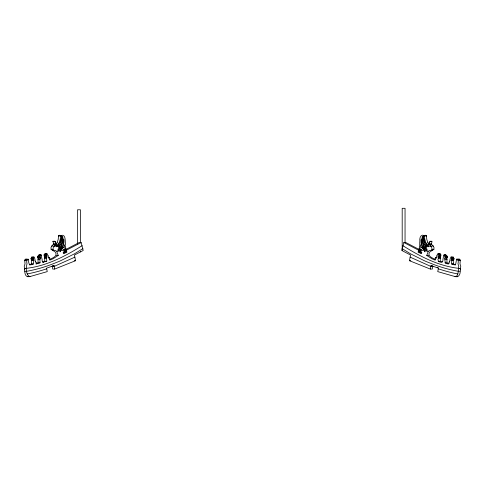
<?xml version="1.0" encoding="UTF-8"?>
<svg xmlns="http://www.w3.org/2000/svg" width="485" height="485" viewBox="0 0 485 485"><rect width="100%" height="100%" fill="white"/><g stroke="black" fill="none" stroke-linecap="round" stroke-linejoin="round"><path stroke-width="0.73" d="M24.765 260.724L24.984 263.397A1.322 0.952 89.6 0 1 24.959 264.082L24.25 266.107L24.614 269.818M424.442 250.296L424.417 250.266A5.784 4.165 -89.6 0 1 424.175 249.89L423.92 249.078A3.086 2.219 -89.6 0 0 423.902 248.544C424.011 244.889 422.902 241.5 422.483 237.868A23.128 16.642 -89.6 0 1 422.314 236.692L422.302 236.589M444.763 255.856C449.71 254.352 445.788 261.415 445.2 257.268C445.479 256.601 444.333 254.77 443.745 255.195M436.694 257.644L435.372 257.632L435.233 258.269A12.046 8.663 -89.6 0 0 435.215 259.663L435.239 260.148L431.989 258.796L426.739 255.443L428.328 251.339L429.219 250.618L430.819 250.436L432.062 249.32L431.456 246.386L429.419 244.246C428.916 240.317 433.354 239.742 431.401 244.264L433.044 245.798M435.142 259.336C431.814 257.784 426.485 255.765 430.098 251.606C432.45 250.412 435.839 249.175 433.044 245.798M43.098 262.343L46.827 260.978L46.511 258.372L46.984 256.304L46.706 256.116L46.463 257.105L44.481 257.123L44.02 255.14L44.347 254.346L44.735 253.855L47.172 253.807L48.039 255.65M44.111 254.752C45.887 255.892 48.924 252.285 45.05 253.885M32.004 260.172C30.822 261.47 32.343 264.816 29.84 264.689M61.268 236.14L61.286 236.334A8.142 5.856 89.6 0 1 61.298 237.711L60.176 242.312L59.231 243.555A8.966 6.45 89.6 0 0 58.679 244.416L58.503 244.749M421.253 238.978C420.38 242.076 421.683 244.476 421.926 247.374M418.349 251.188L418.531 252.018L419.179 251.86M458.27 271L458.768 266.095L458.058 264.064A1.322 0.952 -89.6 0 1 458.04 263.385C458.434 262.003 458.604 258.778 456.627 259.184L455.518 264.937L452.05 264.519L451.014 260.154L451.42 260.433L451.984 258.814L451.111 256.953L450.335 258.287A2.522 1.813 -89.6 0 0 450.189 258.754L449.637 261.409M453.226 260.136C454.457 260.106 453.984 256.098 451.299 257.699M33.701 257.699L33.089 258.59L31.107 258.602L31.725 257.717L33.701 257.699L33.889 256.953L34.665 258.287A2.522 1.813 89.6 0 1 34.811 258.754L35.363 261.409M449.08 262.239C449.304 265.101 447.819 263.791 445.333 263.143C445.418 262.47 444.036 256.517 444.969 258.178M448.734 263.616C445.382 263.519 448.031 259.566 446.4 257.777M25.184 259.663L25.802 259.063L28.579 259.396L28.657 262.209L29.512 264.955L32.95 264.519L33.986 260.154L31.598 260.445L31.125 258.578M28.372 259.184C26.396 258.778 26.566 262.003 26.96 263.385A1.322 0.952 89.6 0 1 26.942 264.064C25.784 267.981 25.741 274.298 29.543 276.686L47.239 271.624L46.584 268.156L54.029 265.562L54.696 269.06L52.713 269.078L52.162 266.144M64.438 250.09L65.02 250.296L65.275 249.69A1.667 1.2 89.6 0 0 65.269 249.417L65.439 248.811A1.667 1.2 89.6 0 0 65.433 248.532M64.463 252.891L65.038 253.097L65.299 252.491A1.667 1.2 89.6 0 0 65.287 252.218L64.984 251.945M57.121 242.767L58.218 239.39L58.582 235.589L60.564 235.571C66.081 233.546 65.026 240.96 65.457 244.313C64.014 245.543 67.567 250.375 65.232 249.848M24.765 260.724L25.184 259.663M60.564 235.571L60.201 239.372L59.103 242.749L57.315 245.101L56.618 245.386L55.423 241.682L54.884 241.251L52.901 241.269L53.702 243.888L51.956 245.798M418.864 251.97L419.113 252.855L419.701 252.491A1.667 1.2 -89.6 0 1 419.713 252.218L420.016 251.945M419.598 250.86L419.774 251.685L420.422 251.527M460.235 260.724L459.816 259.663M436.961 255.65C437.482 252.364 438.852 254.995 440.962 255.061C440.677 260.409 436.585 253.364 438.44 258.075C436.154 260.972 441.423 263.943 442.781 261.221L442.829 260.9C442.926 259.269 443.514 252.097 446.74 255.874M440.01 256.68C441.089 258.754 438.701 262.227 442.496 261.967M38.6 257.777C36.969 259.572 39.618 263.507 36.266 263.616M38.273 255.856L38.891 255.001L41.243 255.092L40.819 255.001L40.255 255.837L38.169 255.91L37.618 257.008L38.006 258.184L40.031 258.178L40.564 257.596L39.879 259.815L40.073 262.791L36.048 264.082L36.333 262.355L35.92 262.239M46.093 254.734L46.463 257.105M44.481 257.123L44.596 256.686M65.463 251.036L65.814 251.679L65.348 252.182M41.255 255.195C41.255 257.335 42.401 259.202 42.171 260.906L43.08 262.343M460.386 269.818L460.75 266.107L460.041 264.082A1.322 0.952 -89.6 0 1 460.016 263.397L460.235 260.724M460.253 271.018L460.386 269.818M402.083 248.599L410.565 253.837L423.363 260.239A99.267 71.416 -89.6 0 0 426.461 261.639L433.317 264.349A251.951 181.263 -89.6 0 0 458.234 271.279C458.082 273.328 457.804 275.995 455.457 276.686L437.761 271.624L438.416 268.156L431.104 265.598L430.304 269.06L409.449 260.7L410.553 255.037L401.792 250.478L403.853 242.518L405.836 242.536L419.416 249.617M420.683 244.749L420.21 246.944L421.435 247.811A1.122 0.806 -89.6 0 1 422.011 247.647C425.763 251.939 421.762 250.872 419.404 248.247M62.698 236.589L62.686 236.692A23.128 16.642 89.6 0 1 62.517 237.868C62.098 241.5 60.989 244.889 61.098 248.544A3.086 2.219 89.6 0 0 61.08 249.078L60.825 249.89A5.784 4.165 89.6 0 1 60.583 250.266L60.558 250.296M63.074 247.374C63.347 244.482 64.566 242.063 63.747 238.978L62.316 248.114M419.567 248.532A1.667 1.2 -89.6 0 0 419.561 248.811L419.749 249.363A1.667 1.2 -89.6 0 0 419.725 249.69L419.974 250.345A1.667 1.2 -89.6 0 0 419.968 250.618L420.222 251.224L420.804 251.018M419.858 241.051C419.355 238.099 420.701 233.77 424.436 235.571L426.418 235.589L426.782 239.39L427.879 242.767M37.733 257.256L39.952 257.244L40.031 258.178M422.32 236.498L422.059 238.268A1.267 0.909 -89.6 0 0 422.132 238.899C423.314 240.566 421.908 242.688 423.235 244.258A1.855 1.334 -89.6 0 1 423.302 245.21L423.065 246.319A2.764 1.988 -89.6 0 0 423.023 247.423L423.253 248.829A17.533 12.616 -89.6 0 0 423.484 249.799L423.502 249.878M42.504 261.967C46.293 262.227 43.911 258.754 44.99 256.68M31.816 257.317L31.725 257.717M31.816 257.317L31.907 256.965L33.889 256.953M424.793 250.866L424.921 250.436A1.885 1.358 -89.6 0 1 425.078 250.83L425.012 251.897L424.326 250.69M432.838 266.144L432.287 269.078L430.304 269.06M420.604 251.169L420.774 252L421.423 251.842M40.255 255.837L39.594 256.989L39.952 257.244M419.743 241.615L419.737 246.174L418.646 250.218L403.853 242.518M33.641 260.445L33.089 258.59M61.498 249.878L61.516 249.799A17.533 12.616 89.6 0 0 61.747 248.823L61.977 247.423A2.764 1.988 89.6 0 0 61.934 246.319L61.698 245.21A1.855 1.334 89.6 0 1 61.765 244.258C63.092 242.688 61.686 240.566 62.868 238.899A1.267 0.909 89.6 0 0 62.941 238.268L62.68 236.498M48.306 257.644L49.628 257.632L49.767 258.269A12.046 8.663 89.6 0 1 49.785 259.663L49.761 260.148L53.01 258.796L58.261 255.443L56.672 251.339L55.781 250.618L54.181 250.436L52.938 249.32L53.544 246.386L55.684 243.87L54.884 241.251M418.076 252.145L418.349 251.254M31.774 260.136L31.598 260.445M423.732 236.14L423.162 238.759L424.466 243.476A6.463 4.65 -89.6 0 0 424.811 244.022L424.848 244.064M452.723 257.583L453.142 257.068M38.291 257.693L38.006 258.184M57.121 242.767L56.03 244.264M433.044 246.61L432.444 245.392M438.537 257.105L438.998 255.128L438.676 254.722M449.637 261.409L449.08 262.239M451.735 259.317L453.736 259.305M60.673 250.69L59.988 251.897L59.922 250.83A1.885 1.358 89.6 0 1 60.079 250.436L60.207 250.866M426.551 249.914C426.333 250.848 427.825 250.618 427.23 249.714C425.4 248.538 426.048 252.303 427.982 251.309M426.849 248.878L425.648 249.375L424.987 248.005A1.176 0.843 -89.6 0 1 425.2 247.368L425.539 247.168A1.552 1.115 -89.6 0 1 426.054 247.368L426.2 247.514A0.667 0.479 -89.6 0 1 426.339 248.217L425.624 248.647L425.509 247.811M419.652 252.182L419.185 251.679L419.537 251.036M60.031 245.586L60.049 245.562A7.39 5.317 89.6 0 1 60.273 245.277L60.819 244.755A0.8 0.576 89.6 0 0 61.061 244.367L59.346 244.646A6.214 4.468 89.6 0 0 59.012 244.901L58.982 244.925M60.152 244.064L60.188 244.022A6.463 4.65 89.6 0 0 60.534 243.476L61.837 238.759L61.286 236.195M440.162 253.952L440.659 254.734M51.956 245.798C49.161 249.181 52.55 250.412 54.902 251.606C58.521 255.765 53.18 257.784 49.858 259.336M438.761 255.795L440.744 255.807M60.201 248.247L60.516 247.495A9.427 6.784 89.6 0 1 60.631 246.986L61.049 246.113M420.398 249.205L419.749 249.363M419.767 249.848L419.258 250.09L418.931 249.454M420.562 250.09L419.98 250.296M419.955 250.721L419.373 250.933L419.119 250.327A1.667 1.2 -89.6 0 1 419.125 250.048M421.362 249.745L420.78 249.957L420.525 249.351A1.667 1.2 -89.6 0 1 420.531 249.072M421.416 250.678L420.834 250.89L420.58 250.284A1.667 1.2 -89.6 0 1 420.586 250.005M420.537 252.891L420.028 253.128L419.707 252.618M420.992 252.436L420.41 252.649L420.155 252.042A1.667 1.2 -89.6 0 1 420.162 251.77M421.901 252.824L421.326 253.037L421.065 252.43A1.667 1.2 -89.6 0 1 421.077 252.158M421.477 253.412L420.901 253.625L420.64 253.018A1.667 1.2 -89.6 0 1 420.653 252.746M425.551 245.944L425.781 246.556A0.637 0.461 -89.6 0 0 426.012 246.416C425.915 243.882 423.884 247.592 426.279 247.029M430.116 241.251L429.219 242.379L428.176 245.501L425.897 242.749L424.799 239.372L424.436 235.571M431.559 241.694L432.099 241.269M35.92 262.239L35.363 261.409M65.251 249.363L64.602 249.205M52.556 245.392L51.962 246.61M82.123 245.677C64.578 256.698 45.384 266.635 24.468 268.538L25.081 268.435M436.961 255.65L436.118 258.232L435.536 257.771L436.858 257.777M82.917 248.599L74.435 253.837L61.637 260.239A99.267 71.416 89.6 0 1 58.539 261.639L51.683 264.349A251.951 181.263 89.6 0 1 26.766 271.279L24.784 271.291L24.614 269.818M58.582 235.589L59.516 235.255L61.534 235.51M65.59 248.247C63.129 250.666 59.218 252.37 62.989 247.647A1.122 0.806 89.6 0 1 63.565 247.811L64.79 246.944L64.317 244.749M54.696 269.06L75.551 260.7L74.447 255.037L83.208 250.478L81.147 242.518L66.354 250.218L66.069 249.454M59.425 250.242L60.322 249.514L61.007 247.326A2.249 1.619 89.6 0 1 61.134 247.15M65.584 249.617L79.164 242.536L81.147 242.518M74.86 257.147L54.193 266.392L52.21 266.404M426.624 245.083L426.673 245.798A0.867 0.624 -89.6 0 0 426.933 245.889C428.213 244.149 424.466 245.028 426.776 246.319A3.08 2.213 -89.6 0 0 427.194 246.441L427.291 246.453M455.457 276.686C458.901 277.656 460.301 273.989 460.216 271.291L458.24 271.273M46.712 268.829L42.128 270.254A282.228 203.045 89.6 0 1 27.275 273.946M423.466 235.51L425.484 235.255L426.418 235.589M446.994 258.184L446.709 257.693M24.784 271.291C24.923 273.328 25.226 276.02 27.566 276.699L30.021 276.244M419.179 251.272L418.7 250.636A1.667 1.2 -89.6 0 1 418.713 250.363M431.971 250.666L432.359 250.624M57.709 246.453L57.806 246.441A3.08 2.213 89.6 0 0 58.224 246.319C60.534 245.028 56.787 244.149 58.067 245.889A0.867 0.624 89.6 0 0 58.327 245.798L58.376 245.083M57.018 251.309C59.237 252.364 59.328 248.217 57.715 249.878C57.315 250.769 58.715 250.69 58.449 249.914M58.394 236.025L60.376 236.013M53.702 243.882L55.684 243.87M53.599 244.264L55.581 244.246M50.955 249.338L52.938 249.32M44.347 254.346L46.33 254.334M44.341 254.734L46.324 254.722M38.836 255.013L40.873 254.989M39.261 255.104L41.243 255.092M38.503 255.577L40.485 255.565M38.327 255.668L40.358 255.595M56.278 255.462L58.261 255.443M44.256 255.807L46.239 255.795M38.072 256.001L40.055 255.989M38.06 256.383L40.043 256.365M37.618 257.001L39.594 256.989M37.618 257.105L39.6 257.092M44.559 257.032L46.542 257.02M31.507 257.814L33.489 257.802M48.142 257.777L49.464 257.771L48.882 258.232L48.039 255.65M33.289 258.281L31.149 258.378L33.125 258.359M44.529 258.39L46.511 258.372M31.034 258.826L33.016 258.814M31.052 258.984L33.035 258.972M25.262 259.299L27.245 259.281M31.282 259.329L33.265 259.317M25.196 259.463L27.178 259.451M37.933 259.469L39.916 259.457M25.202 259.863L27.184 259.851M25.159 259.984L27.142 259.972M24.862 260.245L26.845 260.227M24.79 260.427L26.772 260.415M74.229 260.712L75.551 260.7M44.79 261.324L46.772 261.306M38.091 262.809L40.073 262.791M31.301 263.858L33.283 263.846M30.967 264.537L32.95 264.519M52.707 265.574L54.029 265.562M27.56 276.699L29.543 276.686M424.624 236.013L426.606 236.025M429.316 243.87L431.298 243.882M429.419 244.246L431.401 244.264M432.062 249.32L434.045 249.338M439.877 253.813L437.894 253.8L440.307 253.879M438.67 254.334L440.653 254.346M438.907 254.734L440.889 254.752M444.181 255.001L446.164 255.019M443.757 255.092L445.739 255.104M444.515 255.565L446.497 255.577M426.739 255.443L428.722 255.462M444.642 255.595L446.673 255.668M444.945 255.989L446.928 256.001M444.957 256.365L446.934 256.383M445.4 256.989L447.382 257.001M451.111 256.953L453.093 256.965M438.458 257.02L440.519 257.123M445.4 257.092L447.382 257.105M445.048 257.244L447.267 257.256M451.511 257.802L453.493 257.814M451.735 258.281L453.808 258.311M451.874 258.359L453.851 258.372M438.488 258.372L440.471 258.39M451.911 258.59L453.893 258.602M451.984 258.814L453.966 258.826M451.965 258.972L453.942 258.984M456.627 259.178L459.434 259.087L459.816 259.663M457.755 259.281L459.738 259.299M457.822 259.451L459.804 259.463M445.084 259.457L447.067 259.469M457.816 259.851L459.798 259.863M457.858 259.972L459.841 259.984M458.155 260.227L460.138 260.245M458.228 260.415L460.21 260.427M451.359 260.445L453.396 260.445M409.449 260.7L410.771 260.712M438.228 261.306L440.21 261.324M444.927 262.791L446.909 262.809M451.717 263.846C453.566 262.985 453.675 264.798 455.16 264.689M452.05 264.519L454.033 264.537M430.971 265.562L432.293 265.574M432.79 266.404L430.807 266.392L410.14 257.147M52.641 250.624L53.029 250.666M65.821 251.272L66.299 250.636A1.667 1.2 89.6 0 0 66.287 250.363M459.919 268.429L460.532 268.538C439.61 266.629 420.422 256.698 402.877 245.677M454.978 276.244L457.44 276.699M58.721 247.029C61.116 247.592 59.085 243.882 58.988 246.416A0.637 0.461 89.6 0 0 59.218 246.556L59.449 245.944M438.288 268.829L442.872 270.254A282.228 203.045 -89.6 0 0 457.725 273.946M423.951 246.113L424.369 246.986A9.427 6.784 -89.6 0 1 424.484 247.495L424.799 248.247M64.578 251.527L65.226 251.685L65.402 250.86M437.167 267.368L438.501 268.096M425.575 250.242L424.678 249.514L423.993 247.326A2.249 1.619 -89.6 0 0 423.866 247.15M64.196 251.018L64.778 251.224L65.032 250.618A1.667 1.2 89.6 0 0 65.026 250.345L65.02 250.296M59.491 247.811L59.376 248.647L58.661 248.217A0.667 0.479 89.6 0 1 58.8 247.514L58.946 247.368A1.552 1.115 89.6 0 1 59.461 247.168L59.8 247.368A1.176 0.843 89.6 0 1 60.013 248.005L59.352 249.375L58.151 248.878M52.901 241.269L53.441 241.694M65.045 250.721L65.627 250.933L65.881 250.327A1.667 1.2 89.6 0 0 65.875 250.048M63.638 249.745L64.22 249.957L64.475 249.351A1.667 1.2 89.6 0 0 64.469 249.072M65.821 251.86L66.469 252.018L66.651 251.188M63.583 250.678L64.165 250.89L64.42 250.284A1.667 1.2 89.6 0 0 64.414 250.005M65.305 252.643L65.96 252.8L66.136 251.97M63.577 251.842L64.226 252L64.396 251.169M64.008 252.436L64.59 252.649L64.844 252.042A1.667 1.2 89.6 0 0 64.838 251.77M63.092 252.824L63.674 253.037L63.929 252.43A1.667 1.2 89.6 0 0 63.923 252.158M63.523 253.412L64.099 253.625L64.359 253.018A1.667 1.2 89.6 0 0 64.347 252.746M31.907 256.965L32.277 257.583M426.012 244.925L425.988 244.901A6.214 4.468 -89.6 0 0 425.654 244.646L423.938 244.367A0.8 0.576 -89.6 0 0 424.181 244.755L424.727 245.277A7.39 5.317 -89.6 0 1 424.951 245.562L424.969 245.586M428.964 244.264L427.879 242.767M426.515 244.792L426.321 244.416A8.966 6.45 -89.6 0 0 425.769 243.549L424.824 242.312L423.702 237.711A8.142 5.856 -89.6 0 1 423.714 236.334L423.708 236.195M66.651 251.254L66.924 252.145M453.699 263.858L452.996 260.172M422.684 248.114L421.265 239.232M440.404 256.686L440.441 257.032M405.048 242.809L405.048 208.301L402.192 208.301L402.192 250.466M80.407 242.93L80.407 209.781L77.551 209.781L77.551 243.979M80.407 251.472L80.407 251.945M55.623 245.665C54.174 249.09 53.071 243.985 55.623 245.665M431.171 246.265C429.049 248.326 429.443 243.234 431.171 246.265M57.248 246.131C57.103 247.732 55.266 246.107 56.915 245.652A2.122 1.528 89.6 0 1 57.279 245.568L57.624 245.604A2.777 2.001 89.6 0 0 57.43 245.816L57.248 246.131M428.843 246.513L428.049 246.816L427.57 245.816A2.777 2.001 -89.6 0 0 427.376 245.604L427.721 245.568A2.122 1.528 -89.6 0 1 428.085 245.652L428.843 246.513"/></g></svg>
